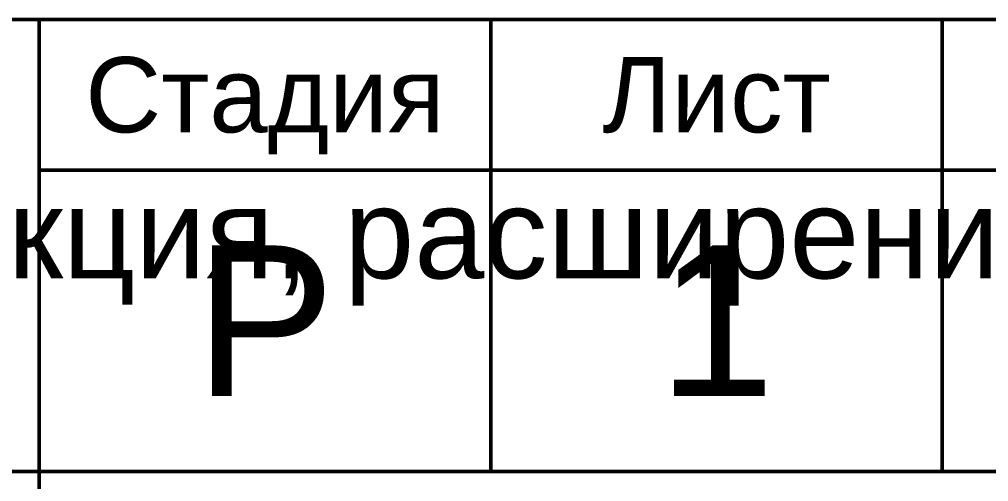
# Paper-space layout 'A3' of a CAD drawing. Header units: millimetres. Extents: x 0 to 471, y -2 to 297.
# Drawn here: x 363.55 to 395.74, y 19.66 to 35 of the extents above; entities that cross this region are included whole.
import ezdxf
from ezdxf.enums import TextEntityAlignment as Align

# ---------------------------------------------------------------- set-up
doc = ezdxf.new("R2010")
doc.units = ezdxf.units.MM
doc.layers.add('0-рамка', color=7, linetype='Continuous')
doc.layers.add('VPORTS', color=254, linetype='Continuous', plot=False)
doc.styles.add('ASU', font='arial.ttf', dxfattribs={"height": 2.5})

# ---------------------------------------------------------------- blocks, each defined once
blk = doc.blocks.new('*U17')
blk.add_lwpolyline([(-120, 30), (-50, 30), (-50, 15), (-120, 15)], close=True)
at = {"layer": '0-рамка', "color": 0, "linetype": 'Continuous', "lineweight": 50}
for p, q in [((-185, 30), (0, 30)), ((-50, 0), (-50, 30)), ((-35, 15), (-35, 30)), ((-20, 15), (-20, 30)), ((-50, 25), (0, 25)), ((-50, 0), (-50, 25)), ((-35, 25), (-35, 15)), ((-20, 25), (-20, 15)), ((-120, 15), (0, 15))]:
    blk.add_line(p, q, dxfattribs=at)
at = {"style": 'ASU', "flags": 8}
for tag, height, p in [('DATE10', 2.5, (-125, 52.5)), ('DATE9', 2.5, (-125, 47.5)), ('DATE8', 2.5, (-125, 42.5)), ('DATE7', 2.5, (-125, 37.5)), ('DATE1', 2.5, (-125, 27.5)), ('DATE2', 2.5, (-125, 22.5)), ('NOST1', 5, (-27.5, 20)), ('DATE3', 2.5, (-125, 17.5)), ('DATE4', 2.5, (-125, 12.5)), ('DATE5', 2.5, (-125, 7.5)), ('DATE6', 2.5, (-125, 2.5))]:
    blk.add_attdef(tag, text='', height=height, dxfattribs=at).set_placement(p, align=Align.MIDDLE_CENTER)
blk.add_attdef('PROJNUM1_001', (-105.115, 48.046), '', height=5, dxfattribs=at)
at = {"style": 'ASU'}
blk.add_attdef('NAME_ZDANIE1_001', (-227.323, 21.405), '', height=3, dxfattribs=at)
at = {"color": 0, "linetype": 'Continuous', "lineweight": 25, "style": 'ASU', "flags": 4}
blk.add_attdef('FORMAT2', (-50, -3.75), '', height=2.5, dxfattribs=at)
at = {"layer": '0-рамка', "color": 0, "linetype": 'Continuous', "lineweight": 25, "style": 'ASU'}
for s, p in [('Стадия', (-42.5, 26.25)), ('Лист', (-27.5, 26.25))]:
    blk.add_text(s, height=2.5, dxfattribs=at).set_placement(p, align=Align.CENTER)
at = {"layer": '0-рамка', "color": 0, "linetype": 'Continuous', "lineweight": 25, "style": 'ASU', "flags": 8}
for tag, p in [('SH_REV4', (-160, 52.5)), ('REV_NO4', (-150, 52.5)), ('REV4', (-180, 52.5)), ('KU4', (-170, 52.5)), ('REV3', (-180, 47.5)), ('KU3', (-170, 47.5)), ('SH_REV3', (-160, 47.5)), ('REV_NO3', (-150, 47.5)), ('REV2', (-180, 42.5)), ('KU2', (-170, 42.5)), ('SH_REV2', (-160, 42.5)), ('REV_NO2', (-150, 42.5)), ('REV1', (-180, 37.5)), ('KU1', (-170, 37.5)), ('SH_REV1', (-160, 37.5)), ('REV_NO1', (-150, 37.5))]:
    blk.add_attdef(tag, text='', height=2.5, dxfattribs=at).set_placement(p, align=Align.MIDDLE_CENTER)
for tag, p in [('DRAWN', (-183.741, 26.25)), ('CHKD', (-184, 21.25)), ('NAME2', (-164, 21.25)), ('TECH_CHKD', (-184, 16.25)), ('NAME3', (-164, 16.25)), ('LED', (-184, 11.25)), ('NAME4', (-164, 11.25)), ('VIEW_001', (-97.484, 6.617)), ('STD_CONTROL', (-184, 6.25)), ('NAME5', (-164, 6.25)), ('_GIP', (-184, 1.25)), ('NAME6', (-164, 1.25))]:
    blk.add_attdef(tag, p, '', height=2.5, dxfattribs=at)
at = {"layer": '0-рамка', "color": 0, "linetype": 'Continuous', "lineweight": 25, "style": 'ASU', "width": 0.8, "flags": 8}
blk.add_attdef('NAME1', (-164, 26.25), '', height=2.5, dxfattribs=at)
at = {"layer": '0-рамка', "color": 0, "linetype": 'Continuous', "lineweight": 50, "style": 'ASU', "flags": 8}
for tag, p in [('PHASE', (-42.5, 17.5)), ('SHTS', (-10, 17.5))]:
    blk.add_attdef(tag, text='', height=5, dxfattribs=at).set_placement(p, align=Align.CENTER)
at = {"layer": 'VPORTS', "color": 0, "linetype": 'Continuous', "lineweight": 25, "transparency": 33554483, "style": 'ASU', "width": 0.5, "flags": 8}
blk.add_attdef('FORMAT1', text='', height=2.5, dxfattribs=at).set_placement((-67.756, -3.75), align=Align.RIGHT)

psp = doc.layouts.new('A3')

# ---------------------------------------------------------------- block references
at = {"color": 0, "linetype": 'Continuous', "lineweight": 25}
ref = psp.add_blockref('*U17', (414.206, 5), dxfattribs=at)
ref.add_attrib('PHASE', 'Р', dxfattribs={"layer": '0-рамка', "color": 0, "linetype": 'Continuous', "lineweight": 50, "height": 5, "style": 'ASU'}).set_placement((371.706, 22.5), align=Align.CENTER)
ref.add_attrib('NOST1', '1', dxfattribs={"height": 5, "style": 'ASU'}).set_placement((386.706, 25), align=Align.MIDDLE_CENTER)
ref.add_attrib('NAME_ZDANIE1_001', 'Наименование здания (сооружения) и, при необходимости, вид строительства (реконструкция, расширение, техническое перевооружение и т.п.)', (186.883, 26.405), dxfattribs={"height": 3, "style": 'ASU'})

doc.saveas('drawing.dxf')
